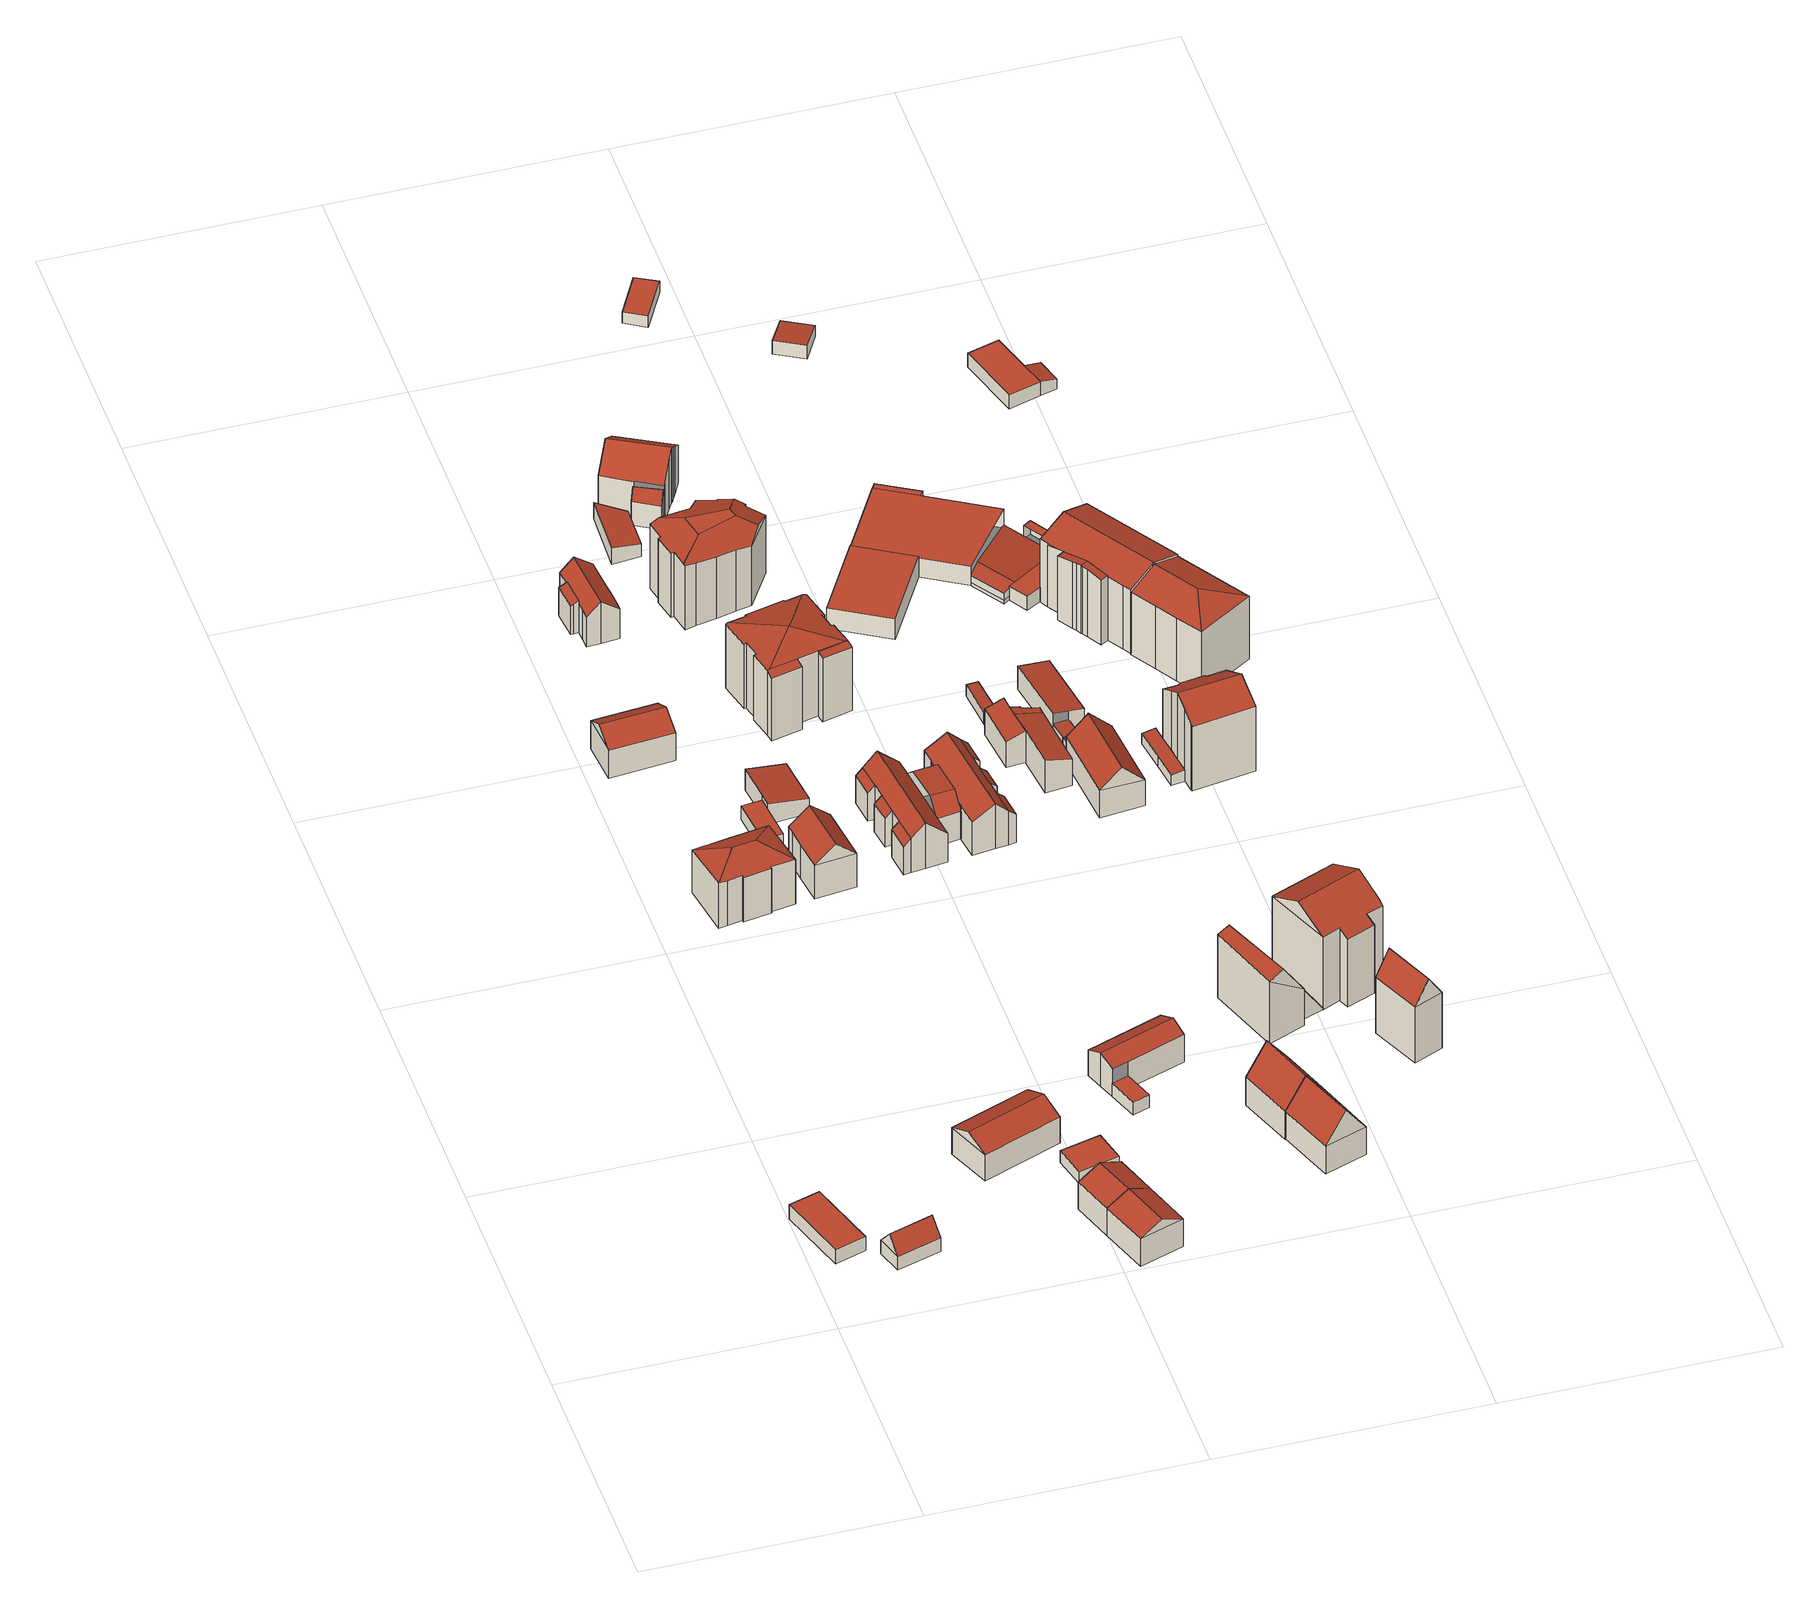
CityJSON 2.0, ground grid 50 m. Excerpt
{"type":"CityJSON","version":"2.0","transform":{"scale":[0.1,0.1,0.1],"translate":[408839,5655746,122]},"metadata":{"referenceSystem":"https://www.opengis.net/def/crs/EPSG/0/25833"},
"CityObjects":{
"building1":{"type":"Building","attributes":{"Dachtyp_tdc":"tdcPolyFlatRoof","Gemeindeschluessel":14612000,"Dachneigung":0,"QualitaetDacherkennung":83,"Geometrietyp2DReferenz":"3000","measuredHeight":3.01,"function":"31001_2000","roofType":"1000"},"geometry":[{"type":"Solid","lod":"2","boundaries":[[[[0,1,2,3]],[[1,4,5,2]],[[4,6,7,5]],[[6,0,3,7]],[[6,4,1,0]],[[3,2,5,7]]]],"semantics":{"surfaces":[{"type":"WallSurface"},{"type":"RoofSurface"},{"type":"GroundSurface"}],"values":[[0,0,0,0,1,2]]}}]},
"building2":{"type":"Building","attributes":{"Dachtyp_tdc":"tdcFreeFormRoof","Gemeindeschluessel":14612000,"Dachneigung":51.85,"QualitaetDacherkennung":26,"Geometrietyp2DReferenz":"3000","measuredHeight":6.26,"function":"31001_2000","roofType":"5000"},"geometry":[{"type":"Solid","lod":"2","boundaries":[[[[8,9,10,11]],[[9,12,13,10]],[[12,14,15,13]],[[14,8,11,15]],[[16,14,12]],[[17,16,12,9]],[[17,9,8]],[[16,17,8,14]],[[11,10,13,15]]]],"semantics":{"surfaces":[{"type":"WallSurface"},{"type":"RoofSurface"},{"type":"GroundSurface"}],"values":[[0,0,0,0,0,1,0,1,2]]}}]},
"building3":{"type":"Building","attributes":{"Dachtyp_tdc":"tdcHipRoof","Gemeindeschluessel":14612000,"Dachneigung":18.73,"QualitaetDacherkennung":40,"Geometrietyp2DReferenz":"3000","measuredHeight":11.82,"function":"31001_9998","roofType":"3200"},"geometry":[{"type":"Solid","lod":"2","boundaries":[[[[18,19,20,21]],[[19,22,23,20]],[[22,24,25,23]],[[24,26,27,25]],[[26,28,29,27]],[[28,30,31,29]],[[24,22,32]],[[33,34,35]],[[22,19,18,33,35,32]],[[34,36,37,30,28,26,24,32,35]],[[31,38,39,40,41,21,20,23,25,27,29]],[[30,37,38,31]],[[37,36,39,38]],[[36,34,40,39]],[[34,33,41,40]],[[33,18,21,41]]]],"semantics":{"surfaces":[{"type":"WallSurface"},{"type":"RoofSurface"},{"type":"GroundSurface"}],"values":[[0,0,0,0,0,0,1,1,1,1,2,0,0,0,0,0]]}}]},
"building4":{"type":"Building","attributes":{"Dachtyp_tdc":"tdcGableRoof","Gemeindeschluessel":14612000,"Dachneigung":24.75,"QualitaetDacherkennung":81,"Geometrietyp2DReferenz":"3000","measuredHeight":7.9,"function":"31001_9998","roofType":"3100"},"geometry":[{"type":"Solid","lod":"2","boundaries":[[[[42,43,44]],[[45,46,47]],[[43,45,47,44]],[[46,42,44,47]],[[48,49,50,51]],[[45,43,49,48]],[[43,42,50,49]],[[42,46,51,50]],[[46,45,48,51]]]],"semantics":{"surfaces":[{"type":"WallSurface"},{"type":"RoofSurface"},{"type":"GroundSurface"}],"values":[[0,0,1,1,2,0,0,0,0]]}}]},
"building5":{"type":"Building","attributes":{"Dachtyp_tdc":"tdcGableRoof","Gemeindeschluessel":14612000,"Dachneigung":30.05,"QualitaetDacherkennung":81,"Geometrietyp2DReferenz":"3000","measuredHeight":8.52,"function":"31001_9998","roofType":"3100"},"geometry":[{"type":"Solid","lod":"2","boundaries":[[[[52,53,54,55]],[[53,56,57,54]],[[56,58,59,57]],[[58,52,55,59]],[[56,53,60]],[[52,58,61]],[[53,52,61,60]],[[58,56,60,61]],[[55,54,57,59]]]],"semantics":{"surfaces":[{"type":"WallSurface"},{"type":"RoofSurface"},{"type":"GroundSurface"}],"values":[[0,0,0,0,0,0,1,1,2]]}}]},
"building6":{"type":"Building","attributes":{"Dachtyp_tdc":"tdcGableRoof","Gemeindeschluessel":14612000,"Dachneigung":25.01,"QualitaetDacherkennung":80,"Geometrietyp2DReferenz":"3000","measuredHeight":8.09,"function":"31001_9998","roofType":"3100"},"geometry":[{"type":"Solid","lod":"2","boundaries":[[[[62,63,64,65]],[[66,67,68,69]],[[70,71,67,66]],[[71,63,68,67]],[[63,62,69,68]],[[62,70,66,69]],[[63,71,64]],[[70,62,65]],[[71,70,65,64]]]],"semantics":{"surfaces":[{"type":"RoofSurface"},{"type":"GroundSurface"},{"type":"WallSurface"}],"values":[[0,1,2,2,2,2,2,2,0]]}}]},
"building7":{"type":"Building","attributes":{"Dachtyp_tdc":"tdcGableRoof","Gemeindeschluessel":14612000,"Dachneigung":24.93,"QualitaetDacherkennung":85,"Geometrietyp2DReferenz":"3000","measuredHeight":8.09,"function":"31001_9998","roofType":"3100"},"geometry":[{"type":"Solid","lod":"2","boundaries":[[[[72,70,66,73]],[[70,62,69,66]],[[62,74,75,69]],[[74,72,73,75]],[[62,70,65]],[[72,74,76]],[[70,72,76,65]],[[74,62,65,76]],[[73,66,69,75]]]],"semantics":{"surfaces":[{"type":"WallSurface"},{"type":"RoofSurface"},{"type":"GroundSurface"}],"values":[[0,0,0,0,0,0,1,1,2]]}}]},
"building8":{"type":"Building","attributes":{"Dachtyp_tdc":"tdcPolyFlatRoof","Gemeindeschluessel":14612000,"Dachneigung":0,"QualitaetDacherkennung":0,"Geometrietyp2DReferenz":"3000","BezugspunktDach":"2000","measuredHeight":3,"function":"31001_9998"},"geometry":[{"type":"MultiSurface","lod":"2","boundaries":[[[77,78,79,80,81]],[[81,80,82,83]],[[80,79,84,82]],[[79,78,85,84]],[[78,77,86,85]],[[77,81,83,86]],[[83,82,84,85,86]]],"semantics":{"surfaces":[{"type":"RoofSurface"},{"type":"WallSurface"},{"type":"GroundSurface"}],"values":[0,1,1,1,1,1,2]}}]},
"building9":{"type":"Building","attributes":{"Dachtyp_tdc":"tdcPolyFlatRoof","Gemeindeschluessel":14612000,"Dachneigung":0,"QualitaetDacherkennung":83,"Geometrietyp2DReferenz":"3000","measuredHeight":2.63,"function":"31001_9998","roofType":"1000"},"geometry":[{"type":"Solid","lod":"2","boundaries":[[[[87,88,89,90]],[[88,91,92,89]],[[91,93,94,92]],[[93,87,90,94]],[[93,91,88,87]],[[90,89,92,94]]]],"semantics":{"surfaces":[{"type":"WallSurface"},{"type":"RoofSurface"},{"type":"GroundSurface"}],"values":[[0,0,0,0,1,2]]}}]},
"building10":{"type":"Building","attributes":{"Dachtyp_tdc":"tdcFreeFormRoof","Gemeindeschluessel":14612000,"Dachneigung":41.05,"QualitaetDacherkennung":75,"Geometrietyp2DReferenz":"3000","measuredHeight":10.71,"function":"31001_9998","roofType":"5000"},"geometry":[{"type":"Solid","lod":"2","boundaries":[[[[95,96,97,98]],[[96,99,100,97]],[[99,101,102,100]],[[101,103,104,102]],[[103,105,106,104]],[[105,95,98,106]],[[107,99,96,108]],[[101,107,108,95,105,103]],[[96,95,108]],[[101,99,107]],[[98,97,100,102,104,106]]]],"semantics":{"surfaces":[{"type":"WallSurface"},{"type":"RoofSurface"},{"type":"GroundSurface"}],"values":[[0,0,0,0,0,0,1,1,0,0,2]]}}]},
"building11":{"type":"Building","attributes":{"Gemeindeschluessel":14612000,"Geometrietyp2DReferenz":"3000","function":"31001_9998","roofType":"9999"},"children":["building11-1","building11-2"]},
"building11-1":{"type":"BuildingPart","attributes":{"Dachtyp_tdc":"tdcPolyFlatRoof","Dachneigung":27.32,"QualitaetDacherkennung":77,"Geometrietyp2DReferenz":"3000","measuredHeight":6.99,"roofType":"2100"},"parents":["building11"],"geometry":[{"type":"MultiSurface","lod":"2","boundaries":[[[109,110,111,112,113]],[[114,115,116,117,118]],[[115,119,120,116]],[[119,121,122,120]],[[121,109,113,122]],[[121,119,115,114,110,109]],[[113,112,117,116,120,122]]],"semantics":{"surfaces":[{"type":"WallSurface"},{"type":"RoofSurface"},{"type":"GroundSurface"}],"values":[0,0,0,0,0,1,2]}}]},
"building11-2":{"type":"BuildingPart","attributes":{"Dachtyp_tdc":"tdcGableRoof","Dachneigung":36.86,"QualitaetDacherkennung":74,"Geometrietyp2DReferenz":"3000","measuredHeight":9.09,"roofType":"3100"},"parents":["building11"],"geometry":[{"type":"MultiSurface","lod":"2","boundaries":[[[111,123,113,112]],[[123,124,125,113]],[[124,126,127,125]],[[126,128,129,127]],[[128,130,131,129]],[[130,132,133,131]],[[132,134,135,133]],[[134,136,137,135]],[[136,138,139,137]],[[138,140,141,139]],[[140,142,143,141]],[[142,118,117,143]],[[138,136,134,132,130,128,126]],[[126,124,123,111,118,142,140,138]],[[117,112,113,125,127,129,131,133,135,137,139,141,143]]],"semantics":{"surfaces":[{"type":"WallSurface"},{"type":"RoofSurface"},{"type":"GroundSurface"}],"values":[0,0,0,0,0,0,0,0,0,0,0,0,1,1,2]}}]},
"building12":{"type":"Building","attributes":{"Dachtyp_tdc":"tdcPolyFlatRoof","Gemeindeschluessel":14612000,"Dachneigung":10.33,"QualitaetDacherkennung":72,"Geometrietyp2DReferenz":"3000","measuredHeight":4.62,"function":"31001_9998","roofType":"2100"},"geometry":[{"type":"Solid","lod":"2","boundaries":[[[[144,145,146,147]],[[145,148,149,146]],[[148,150,151,149]],[[150,152,153,151]],[[152,144,147,153]],[[152,150,148,145,144]],[[147,146,149,151,153]]]],"semantics":{"surfaces":[{"type":"WallSurface"},{"type":"RoofSurface"},{"type":"GroundSurface"}],"values":[[0,0,0,0,0,1,2]]}}]},
"building13":{"type":"Building","attributes":{"Gemeindeschluessel":14612000,"Geometrietyp2DReferenz":"3000","function":"31001_9998","roofType":"9999"},"children":["building13-1","building13-2"]},
"building13-1":{"type":"BuildingPart","attributes":{"Dachtyp_tdc":"tdcPolyFlatRoof","Dachneigung":0,"QualitaetDacherkennung":79,"Geometrietyp2DReferenz":"3000","measuredHeight":2.78,"roofType":"1000"},"parents":["building13"],"geometry":[{"type":"MultiSurface","lod":"2","boundaries":[[[154,155,156,157]],[[158,159,160,161]],[[157,156,159,158]],[[156,155,160,159]],[[154,157,158,161]]],"semantics":{"surfaces":[{"type":"RoofSurface"},{"type":"GroundSurface"},{"type":"WallSurface"}],"values":[0,1,2,2,2]}}]},
"building13-2":{"type":"BuildingPart","attributes":{"Dachtyp_tdc":"tdcGableRoof","Dachneigung":27.13,"QualitaetDacherkennung":78,"Geometrietyp2DReferenz":"3000","measuredHeight":7.48,"roofType":"3100"},"parents":["building13"],"geometry":[{"type":"MultiSurface","lod":"2","boundaries":[[[162,163,164,165]],[[163,166,161,164]],[[166,167,154,161]],[[168,169,170,160,155]],[[169,171,172,170]],[[171,173,174,172]],[[173,162,165,174]],[[169,168,167,166,163,162]],[[162,173,171,169]],[[165,164,161,160,170,172,174]]],"semantics":{"surfaces":[{"type":"WallSurface"},{"type":"RoofSurface"},{"type":"GroundSurface"}],"values":[0,0,0,0,0,0,0,1,1,2]}}]},
"building14":{"type":"Building","attributes":{"Dachtyp_tdc":"tdcPolyFlatRoof","Gemeindeschluessel":14612000,"Dachneigung":7.97,"QualitaetDacherkennung":74,"Geometrietyp2DReferenz":"3000","measuredHeight":3.51,"function":"31001_9998","roofType":"2100"},"geometry":[{"type":"Solid","lod":"2","boundaries":[[[[175,176,177,178]],[[176,179,180,177]],[[179,181,182,180]],[[181,175,178,182]],[[181,179,176,175]],[[178,177,180,182]]]],"semantics":{"surfaces":[{"type":"WallSurface"},{"type":"RoofSurface"},{"type":"GroundSurface"}],"values":[[0,0,0,0,1,2]]}}]},
"building15":{"type":"Building","attributes":{"Gemeindeschluessel":14612000,"Geometrietyp2DReferenz":"3000","function":"31001_9998","roofType":"9999"},"children":["building15-1","building15-2","building15-3"]},
"building15-1":{"type":"BuildingPart","attributes":{"Dachtyp_tdc":"tdcTentRoof","Dachneigung":15.03,"QualitaetDacherkennung":65,"Geometrietyp2DReferenz":"3000","measuredHeight":16.25,"roofType":"3500"},"parents":["building15"],"geometry":[{"type":"MultiSurface","lod":"2","boundaries":[[[183,184,185,186]],[[184,187,188,185]],[[187,189,190,188]],[[189,191,192,190]],[[191,193,194,192]],[[193,195,196,194]],[[195,197,198,196]],[[197,199,200,198]],[[199,201,202,200]],[[201,203,204,202]],[[203,205,206,204]],[[205,207,208,206]],[[207,209,210,208]],[[209,211,212,210]],[[211,213,214,215,212]],[[216,217,218,219,220]],[[221,222,223,224]],[[222,183,186,223]],[[201,199,197,195,193,191,225]],[[226,213,211,209,207,205,203,201,225]],[[227,217,216,226,225]],[[191,189,187,184,183,222,221,227,225]],[[186,185,188,190,192,194,196,198,200,202,204,206,208,210,212,215,228,219,218,229,224,223]]],"semantics":{"surfaces":[{"type":"WallSurface"},{"type":"RoofSurface"},{"type":"GroundSurface"}],"values":[0,0,0,0,0,0,0,0,0,0,0,0,0,0,0,0,0,0,1,1,1,1,2]}}]},
"building15-2":{"type":"BuildingPart","attributes":{"Dachtyp_tdc":"tdcPolyFlatRoof","Dachneigung":9.55,"QualitaetDacherkennung":22,"Geometrietyp2DReferenz":"3000","measuredHeight":14.2,"roofType":"2100"},"parents":["building15"],"geometry":[{"type":"MultiSurface","lod":"2","boundaries":[[[230,220,219,231]],[[214,232,233,215]],[[232,234,235,233]],[[234,230,231,235]],[[234,232,214,236,220,230]],[[231,219,228,215,233,235]]],"semantics":{"surfaces":[{"type":"WallSurface"},{"type":"RoofSurface"},{"type":"GroundSurface"}],"values":[0,0,0,0,1,2]}}]},
"building15-3":{"type":"BuildingPart","attributes":{"Dachtyp_tdc":"tdcPolyFlatRoof","Dachneigung":18.87,"QualitaetDacherkennung":25,"Geometrietyp2DReferenz":"3000","measuredHeight":14.37,"roofType":"2100"},"parents":["building15"],"geometry":[{"type":"MultiSurface","lod":"2","boundaries":[[[237,238,221,224,239]],[[217,240,241,218]],[[240,237,239,241]],[[240,217,227,238,237]],[[239,224,229,218,241]]],"semantics":{"surfaces":[{"type":"WallSurface"},{"type":"RoofSurface"},{"type":"GroundSurface"}],"values":[0,0,0,1,2]}}]},
"building16":{"type":"Building","attributes":{"Gemeindeschluessel":14612000,"Geometrietyp2DReferenz":"3000","function":"31001_9998","roofType":"9999"},"children":["building16-1","building16-2","building16-3","building16-4","building16-5","building16-6","building16-7","building16-8","building16-9"]},
"building16-1":{"type":"BuildingPart","attributes":{"Dachtyp_tdc":"tdcGableRoof","Dachneigung":42.06,"QualitaetDacherkennung":66,"Geometrietyp2DReferenz":"3000","measuredHeight":10.09,"roofType":"3100"},"parents":["building16"],"geometry":[{"type":"MultiSurface","lod":"2","boundaries":[[[242,243,244]],[[242,245,246,243]],[[245,247,248,246]],[[247,249,250,248]],[[251,252,253,254]],[[251,255,256,252]],[[257,258,259,260]],[[257,261,262,258]],[[263,264,265,266]],[[264,267,268,265]],[[267,269,268]],[[263,270,261,257,260,255,251,254,249,247]],[[247,245,242,271,272,267,264,263]],[[243,246,248,250,253,252,256,259,258,262,273,266,265,268]],[[263,266,273,270]]],"semantics":{"surfaces":[{"type":"WallSurface"},{"type":"RoofSurface"},{"type":"GroundSurface"}],"values":[0,0,0,0,0,0,0,0,0,0,0,1,1,2,0]}}]},
"building16-2":{"type":"BuildingPart","attributes":{"Dachtyp_tdc":"tdcPolyFlatRoof","Dachneigung":44.63,"QualitaetDacherkennung":81,"Geometrietyp2DReferenz":"3000","measuredHeight":7.48,"roofType":"2100"},"parents":["building16"],"geometry":[{"type":"MultiSurface","lod":"2","boundaries":[[[274,270,273,275]],[[261,276,277,262]],[[276,274,275,277]],[[276,261,270,274]],[[275,273,262,277]]],"semantics":{"surfaces":[{"type":"WallSurface"},{"type":"RoofSurface"},{"type":"GroundSurface"}],"values":[0,0,0,1,2]}}]},
"building16-3":{"type":"BuildingPart","attributes":{"Dachtyp_tdc":"tdcPolyFlatRoof","Dachneigung":44.55,"QualitaetDacherkennung":83,"Geometrietyp2DReferenz":"3000","measuredHeight":7.49,"roofType":"2100"},"parents":["building16"],"geometry":[{"type":"MultiSurface","lod":"2","boundaries":[[[249,278,279,250]],[[278,280,281,279]],[[280,254,253,281]],[[254,280,278,249]],[[250,279,281,253]]],"semantics":{"surfaces":[{"type":"WallSurface"},{"type":"RoofSurface"},{"type":"GroundSurface"}],"values":[0,0,0,1,2]}}]},
"building16-4":{"type":"BuildingPart","attributes":{"Dachtyp_tdc":"tdcPolyFlatRoof","Dachneigung":45,"QualitaetDacherkennung":89,"Geometrietyp2DReferenz":"3000","measuredHeight":7.49,"roofType":"2100"},"parents":["building16"],"geometry":[{"type":"MultiSurface","lod":"2","boundaries":[[[282,257,258,283]],[[257,260,259,258]],[[255,251,252,256]],[[251,284,285,252]],[[284,282,283,285]],[[284,251,255,260,257,282]],[[283,258,259,256,252,285]]],"semantics":{"surfaces":[{"type":"WallSurface"},{"type":"RoofSurface"},{"type":"GroundSurface"}],"values":[0,0,0,0,0,1,2]}}]},
"building16-5":{"type":"BuildingPart","attributes":{"Dachtyp_tdc":"tdcPolyFlatRoof","Dachneigung":43.87,"QualitaetDacherkennung":89,"Geometrietyp2DReferenz":"3000","measuredHeight":7.5,"roofType":"2100"},"parents":["building16"],"geometry":[{"type":"MultiSurface","lod":"2","boundaries":[[[286,287,288,289]],[[290,291,292,293]],[[291,286,289,292]],[[291,290,287,286]],[[289,288,293,292]]],"semantics":{"surfaces":[{"type":"WallSurface"},{"type":"RoofSurface"},{"type":"GroundSurface"}],"values":[0,0,0,1,2]}}]},
"building16-6":{"type":"BuildingPart","attributes":{"Dachtyp_tdc":"tdcPolyFlatRoof","Dachneigung":45.02,"QualitaetDacherkennung":81,"Geometrietyp2DReferenz":"3000","measuredHeight":7.53,"roofType":"2100"},"parents":["building16"],"geometry":[{"type":"MultiSurface","lod":"2","boundaries":[[[294,295,296,297]],[[295,298,299,296]],[[300,294,297,301]],[[300,298,295,294]],[[297,296,299,301]]],"semantics":{"surfaces":[{"type":"WallSurface"},{"type":"RoofSurface"},{"type":"GroundSurface"}],"values":[0,0,0,1,2]}}]},
"building16-7":{"type":"BuildingPart","attributes":{"Dachtyp_tdc":"tdcPolyFlatRoof","Dachneigung":44.72,"QualitaetDacherkennung":73,"Geometrietyp2DReferenz":"3000","measuredHeight":7.54,"roofType":"2100"},"parents":["building16"],"geometry":[{"type":"MultiSurface","lod":"2","boundaries":[[[302,303,304,305]],[[303,306,307,304]],[[306,308,309,307]],[[308,306,303,302]],[[305,304,307,309]]],"semantics":{"surfaces":[{"type":"WallSurface"},{"type":"RoofSurface"},{"type":"GroundSurface"}],"values":[0,0,0,1,2]}}]},
"building16-8":{"type":"BuildingPart","attributes":{"Dachtyp_tdc":"tdcCutGableRoof","Dachneigung":3,"QualitaetDacherkennung":62,"Geometrietyp2DReferenz":"3000","measuredHeight":8.99,"roofType":"9999"},"parents":["building16"],"geometry":[{"type":"MultiSurface","lod":"2","boundaries":[[[269,310,311,268]],[[312,313,314,315]],[[313,244,243,314]],[[310,269,272,316,317,318]],[[313,312,319,320,321,271,244]],[[322,317,316,323,321,320]],[[311,315,314,243,268]]],"semantics":{"surfaces":[{"type":"WallSurface"},{"type":"RoofSurface"},{"type":"GroundSurface"}],"values":[0,0,0,1,1,1,2]}}]},
"building16-9":{"type":"BuildingPart","attributes":{"Dachtyp_tdc":"tdcGableRoof","Dachneigung":30.88,"QualitaetDacherkennung":44,"Geometrietyp2DReferenz":"3000","measuredHeight":9.87,"roofType":"3100"},"parents":["building16"],"geometry":[{"type":"MultiSurface","lod":"2","boundaries":[[[324,325,326,311,310]],[[325,327,328,326]],[[327,329,330,328]],[[329,302,305,330]],[[300,301,309,308]],[[298,290,293,299]],[[331,332,288,287]],[[331,333,334,332]],[[333,335,314,334]],[[335,336,312,315,314]],[[331,287,290,298,300,308,302,329]],[[329,327,325,324,318,319,336,335,333,331]],[[315,311,326,328,330,305,309,301,299,293,288,332,334,314]]],"semantics":{"surfaces":[{"type":"WallSurface"},{"type":"RoofSurface"},{"type":"GroundSurface"}],"values":[0,0,0,0,0,0,0,0,0,0,1,1,2]}}]},
"building17":{"type":"Building","attributes":{"Dachtyp_tdc":"tdcFreeFormRoof","Gemeindeschluessel":14612000,"Dachneigung":26.3,"QualitaetDacherkennung":32,"Geometrietyp2DReferenz":"3000","measuredHeight":15.87,"function":"31001_9998","roofType":"5000"},"geometry":[{"type":"Solid","lod":"2","boundaries":[[[[337,338,339,340]],[[341,342,343,344,345,346,347,348,349]],[[350,351,352,353,338,337,346,345]],[[354,355,356,357,351,350,358]],[[359,354,358,344,343,360,361,362,363]],[[344,358,350,345]],[[342,360,343]],[[337,347,346]],[[357,352,351]],[[359,355,354]],[[339,364,365,366,367,368,369,370,371,372,373,374,375,376,377,378,340]],[[338,353,364,339]],[[353,352,365,364]],[[352,357,366,365]],[[357,356,367,366]],[[356,355,368,367]],[[355,359,369,368]],[[359,363,370,369]],[[363,362,371,370]],[[362,361,372,371]],[[361,360,373,372]],[[360,342,374,373]],[[342,341,375,374]],[[341,349,376,375]],[[349,348,377,376]],[[348,347,378,377]],[[347,337,340,378]]]],"semantics":{"surfaces":[{"type":"WallSurface"},{"type":"RoofSurface"},{"type":"GroundSurface"}],"values":[[0,1,1,1,1,1,0,0,0,0,2,0,0,0,0,0,0,0,0,0,0,0,0,0,0,0,0]]}}]},
"building18":{"type":"Building","attributes":{"Gemeindeschluessel":14612000,"Geometrietyp2DReferenz":"3000","function":"31001_9998","roofType":"9999"},"children":["building18-1","building18-2"]},
"building18-1":{"type":"BuildingPart","attributes":{"Dachtyp_tdc":"tdcGableRoof","Dachneigung":36.88,"QualitaetDacherkennung":74,"Geometrietyp2DReferenz":"3000","measuredHeight":12.09,"roofType":"3100"},"parents":["building18"],"geometry":[{"type":"MultiSurface","lod":"2","boundaries":[[[379,380,381,382,383]],[[384,385,386,387,388]],[[385,389,390,386]],[[389,391,392,390]],[[391,393,394,392]],[[393,395,396,394]],[[395,397,398,396]],[[397,399,400,398]],[[399,401,402,400]],[[401,403,404,402]],[[383,382,405,387,386,390,392,394,396,398,400,402,404]],[[403,379,383,404]],[[399,397,395,393,391,389]],[[389,385,384,406,380,379,403,401,399]]],"semantics":{"surfaces":[{"type":"WallSurface"},{"type":"GroundSurface"},{"type":"RoofSurface"}],"values":[0,0,0,0,0,0,0,0,0,0,1,0,2,2]}}]},
"building18-2":{"type":"BuildingPart","attributes":{"Dachtyp_tdc":"tdcFreeFormRoof","Dachneigung":71.37,"QualitaetDacherkennung":15,"Geometrietyp2DReferenz":"3000","measuredHeight":8.07,"roofType":"5000"},"parents":["building18"],"geometry":[{"type":"MultiSurface","lod":"2","boundaries":[[[407,388,387,408]],[[381,409,410,382]],[[409,411,412,410]],[[411,413,414,412]],[[413,415,416,414]],[[415,407,408,416]],[[411,409,381,417,388,407]],[[407,415,413,411]],[[408,387,405,382,410,412,414,416]]],"semantics":{"surfaces":[{"type":"WallSurface"},{"type":"RoofSurface"},{"type":"GroundSurface"}],"values":[0,0,0,0,0,0,1,1,2]}}]},
"building19":{"type":"Building","attributes":{"Dachtyp_tdc":"tdcGableRoof","Gemeindeschluessel":14612000,"Dachneigung":53.4,"QualitaetDacherkennung":79,"Geometrietyp2DReferenz":"3000","measuredHeight":12.03,"function":"31001_9998","roofType":"3100"},"geometry":[{"type":"Solid","lod":"2","boundaries":[[[[418,419,420,421]],[[419,422,423,420]],[[422,424,425,423]],[[424,418,421,425]],[[422,419,426]],[[418,424,427]],[[419,418,427,426]],[[424,422,426,427]],[[421,420,423,425]]]],"semantics":{"surfaces":[{"type":"WallSurface"},{"type":"RoofSurface"},{"type":"GroundSurface"}],"values":[[0,0,0,0,0,0,1,1,2]]}}]},
"building20":{"type":"Building","attributes":{"Dachtyp_tdc":"tdcGableRoof","Gemeindeschluessel":14612000,"Dachneigung":53.46,"QualitaetDacherkennung":85,"Geometrietyp2DReferenz":"3000","measuredHeight":11.81,"function":"31001_9998","roofType":"3100"},"geometry":[{"type":"Solid","lod":"2","boundaries":[[[[428,418,429,430]],[[418,424,431,429]],[[424,432,433,431]],[[432,428,430,433]],[[424,418,427]],[[428,432,434]],[[418,428,434,427]],[[432,424,427,434]],[[430,429,431,433]]]],"semantics":{"surfaces":[{"type":"WallSurface"},{"type":"RoofSurface"},{"type":"GroundSurface"}],"values":[[0,0,0,0,0,0,1,1,2]]}}]},
"building21":{"type":"Building","attributes":{"Dachtyp_tdc":"tdcPolyFlatRoof","Gemeindeschluessel":14612000,"Dachneigung":19.16,"QualitaetDacherkennung":84,"Geometrietyp2DReferenz":"3000","measuredHeight":6.91,"function":"31001_9998","roofType":"2100"},"geometry":[{"type":"Solid","lod":"2","boundaries":[[[[435,436,437,438,439,440,441,442]],[[443,444,436,435]],[[444,445,437,436]],[[445,446,438,437]],[[446,447,439,438]],[[447,448,440,439]],[[448,449,441,440]],[[449,450,442,441]],[[450,443,435,442]],[[450,449,448,447,446,445,444,443]]]],"semantics":{"surfaces":[{"type":"GroundSurface"},{"type":"WallSurface"},{"type":"RoofSurface"}],"values":[[0,1,1,1,1,1,1,1,1,2]]}}]},
"building22":{"type":"Building","attributes":{"Dachtyp_tdc":"tdcFreeFormRoof","Gemeindeschluessel":14612000,"Dachneigung":57.32,"QualitaetDacherkennung":6,"Geometrietyp2DReferenz":"3000","measuredHeight":14.77,"function":"31001_9998","roofType":"5000"},"geometry":[{"type":"Solid","lod":"2","boundaries":[[[[451,452,453,454]],[[452,455,456,453]],[[455,457,458,456]],[[457,459,460,458]],[[459,461,462,460]],[[461,463,464,462]],[[463,451,454,464]],[[452,451,463,461,465,466,455]],[[457,466,465,459]],[[461,459,465]],[[457,455,466]],[[454,453,456,458,460,462,464]]]],"semantics":{"surfaces":[{"type":"WallSurface"},{"type":"RoofSurface"},{"type":"GroundSurface"}],"values":[[0,0,0,0,0,0,0,1,1,0,0,2]]}}]},
"building23":{"type":"Building","attributes":{"Dachtyp_tdc":"tdcPolyFlatRoof","Gemeindeschluessel":14612000,"Dachneigung":4.75,"QualitaetDacherkennung":51,"Geometrietyp2DReferenz":"3000","measuredHeight":2.51,"function":"31001_9998","roofType":"2100"},"geometry":[{"type":"Solid","lod":"2","boundaries":[[[[467,468,469,470]],[[468,471,472,469]],[[471,473,474,472]],[[473,475,476,474]],[[475,467,470,476]],[[475,473,471,468,467]],[[470,469,472,474,476]]]],"semantics":{"surfaces":[{"type":"WallSurface"},{"type":"RoofSurface"},{"type":"GroundSurface"}],"values":[[0,0,0,0,0,1,2]]}}]},
"building24":{"type":"Building","attributes":{"Dachtyp_tdc":"tdcPolyFlatRoof","Gemeindeschluessel":14612000,"Dachneigung":14.53,"QualitaetDacherkennung":90,"Geometrietyp2DReferenz":"3000","measuredHeight":7.2,"function":"31001_9998","roofType":"2100"},"geometry":[{"type":"Solid","lod":"2","boundaries":[[[[477,478,479,480]],[[478,481,482,479]],[[478,477,483,484,481]],[[482,485,486,480,479]],[[481,484,485,482]],[[484,483,486,485]],[[483,477,480,486]]]],"semantics":{"surfaces":[{"type":"WallSurface"},{"type":"RoofSurface"},{"type":"GroundSurface"}],"values":[[0,0,1,2,0,0,0]]}}]},
"building25":{"type":"Building","attributes":{"Dachtyp_tdc":"tdcPolyFlatRoof","Gemeindeschluessel":14612000,"Dachneigung":14.99,"QualitaetDacherkennung":66,"Geometrietyp2DReferenz":"3000","measuredHeight":6.44,"function":"31001_9998","roofType":"2100"},"geometry":[{"type":"Solid","lod":"2","boundaries":[[[[481,487,488,489]],[[487,490,491,488]],[[490,492,493,491]],[[492,494,495,493]],[[494,484,496,495]],[[484,481,489,496]],[[484,494,492,490,487,481]],[[489,488,491,493,495,496]]]],"semantics":{"surfaces":[{"type":"WallSurface"},{"type":"RoofSurface"},{"type":"GroundSurface"}],"values":[[0,0,0,0,0,0,1,2]]}}]},
"building26":{"type":"Building","attributes":{"Dachtyp_tdc":"tdcPolyFlatRoof","Gemeindeschluessel":14612000,"Dachneigung":5.47,"QualitaetDacherkennung":60,"Geometrietyp2DReferenz":"3000","measuredHeight":2.77,"function":"31001_9998","roofType":"2100"},"geometry":[{"type":"Solid","lod":"2","boundaries":[[[[497,498,499,500]],[[498,501,502,499]],[[501,503,504,502]],[[503,497,500,504]],[[503,501,498,497]],[[500,499,502,504]]]],"semantics":{"surfaces":[{"type":"WallSurface"},{"type":"RoofSurface"},{"type":"GroundSurface"}],"values":[[0,0,0,0,1,2]]}}]},
"building27":{"type":"Building","attributes":{"Dachtyp_tdc":"tdcFreeFormRoof","Gemeindeschluessel":14612000,"Dachneigung":44.44,"QualitaetDacherkennung":87,"Geometrietyp2DReferenz":"3000","measuredHeight":9.81,"function":"31001_9998","roofType":"5000"},"geometry":[{"type":"Solid","lod":"2","boundaries":[[[[505,506,507,508]],[[506,509,510,507]],[[509,511,512,510]],[[511,513,514,512]],[[513,515,516,514]],[[515,505,508,516]],[[517,515,513,518]],[[517,518,511,509,506,505]],[[513,511,518]],[[505,515,517]],[[508,507,510,512,514,516]]]],"semantics":{"surfaces":[{"type":"WallSurface"},{"type":"RoofSurface"},{"type":"GroundSurface"}],"values":[[0,0,0,0,0,0,1,1,0,0,2]]}}]},
"building28":{"type":"Building","attributes":{"Dachtyp_tdc":"tdcPolyFlatRoof","Gemeindeschluessel":14612000,"Dachneigung":0,"QualitaetDacherkennung":48,"Geometrietyp2DReferenz":"3000","measuredHeight":2.52,"function":"31001_9998","roofType":"1000"},"geometry":[{"type":"Solid","lod":"2","boundaries":[[[[519,520,521,522]],[[520,523,524,521]],[[523,525,526,524]],[[525,519,522,526]],[[525,523,520,519]],[[522,521,524,526]]]],"semantics":{"surfaces":[{"type":"WallSurface"},{"type":"RoofSurface"},{"type":"GroundSurface"}],"values":[[0,0,0,0,1,2]]}}]},
"building29":{"type":"Building","attributes":{"Gemeindeschluessel":14612000,"Geometrietyp2DReferenz":"3000","function":"31001_9998","roofType":"9999"},"children":["building29-1","building29-2"]},
"building29-1":{"type":"BuildingPart","attributes":{"Dachtyp_tdc":"tdcPolyFlatRoof","Dachneigung":10.47,"QualitaetDacherkennung":88,"Geometrietyp2DReferenz":"3000","measuredHeight":4.93,"roofType":"2100"},"parents":["building29"],"geometry":[{"type":"MultiSurface","lod":"2","boundaries":[[[527,528,529,530,531]],[[528,532,533,529]],[[532,534,535,533]],[[534,536,537,535]],[[536,538,537]],[[536,534,532,528,527]],[[530,529,533,535,537]]],"semantics":{"surfaces":[{"type":"WallSurface"},{"type":"RoofSurface"},{"type":"GroundSurface"}],"values":[0,0,0,0,0,1,2]}}]},
"building29-2":{"type":"BuildingPart","attributes":{"Dachtyp_tdc":"tdcPolyFlatRoof","Dachneigung":4.73,"QualitaetDacherkennung":84,"Geometrietyp2DReferenz":"3000","measuredHeight":2.69,"roofType":"2100"},"parents":["building29"],"geometry":[{"type":"MultiSurface","lod":"2","boundaries":[[[538,539,504,537]],[[539,501,502,504]],[[501,531,530,502]],[[501,539,538,531]],[[530,537,504,502]]],"semantics":{"surfaces":[{"type":"WallSurface"},{"type":"RoofSurface"},{"type":"GroundSurface"}],"values":[0,0,0,1,2]}}]},
"building30":{"type":"Building","attributes":{"Dachtyp_tdc":"tdcFreeFormRoof","Gemeindeschluessel":14612000,"Dachneigung":27.68,"QualitaetDacherkennung":62,"Geometrietyp2DReferenz":"3000","measuredHeight":19.52,"function":"31001_9998","roofType":"5000"},"geometry":[{"type":"Solid","lod":"2","boundaries":[[[[540,541,542,543]],[[541,544,545,542]],[[544,546,547,545]],[[546,548,549,547]],[[548,550,551,549]],[[550,552,553,551]],[[552,554,555,553]],[[554,556,557,555]],[[556,558,559,557]],[[558,560,561,559]],[[560,540,543,561]],[[562,563,560,558,556,554]],[[544,541,540,563,562,552,550,548,546]],[[540,560,563]],[[554,552,562]],[[543,542,545,547,549,551,553,555,557,559,561]]]],"semantics":{"surfaces":[{"type":"WallSurface"},{"type":"RoofSurface"},{"type":"GroundSurface"}],"values":[[0,0,0,0,0,0,0,0,0,0,0,1,1,0,0,2]]}}]},
"building31":{"type":"Building","attributes":{"Dachtyp_tdc":"tdcFreeFormRoof","Gemeindeschluessel":14612000,"Dachneigung":57.53,"QualitaetDacherkennung":5,"Geometrietyp2DReferenz":"3000","measuredHeight":17.08,"function":"31001_9998","roofType":"5000"},"geometry":[{"type":"Solid","lod":"2","boundaries":[[[[564,565,566,567]],[[565,568,569,566]],[[568,570,571,569]],[[570,572,573,571]],[[572,564,567,573]],[[570,568,574]],[[572,570,574]],[[574,575,572]],[[574,565,564,575]],[[565,574,568]],[[564,572,575]],[[567,566,569,571,573]]]],"semantics":{"surfaces":[{"type":"WallSurface"},{"type":"RoofSurface"},{"type":"GroundSurface"}],"values":[[0,0,0,0,0,1,1,1,1,0,0,2]]}}]},
"building32":{"type":"Building","attributes":{"Gemeindeschluessel":14612000,"Geometrietyp2DReferenz":"3000","function":"31001_9998","roofType":"9999"},"children":["building32-1","building32-2","building32-3","building32-4","building32-5","building32-6"]},
"building32-1":{"type":"BuildingPart","attributes":{"Dachtyp_tdc":"tdcPolyFlatRoof","Dachneigung":0,"QualitaetDacherkennung":10,"Geometrietyp2DReferenz":"3000","measuredHeight":3,"roofType":"1000"},"parents":["building32"],"geometry":[{"type":"MultiSurface","lod":"2","boundaries":[[[576,577,578,579]],[[577,580,581,578]],[[580,582,583,584,585,581]],[[586,582,580,577,576]],[[579,578,581,585,587]]],"semantics":{"surfaces":[{"type":"WallSurface"},{"type":"RoofSurface"},{"type":"GroundSurface"}],"values":[0,0,0,1,2]}}]},
"building32-2":{"type":"BuildingPart","attributes":{"Dachtyp_tdc":"tdcPolyFlatRoof","Dachneigung":0,"QualitaetDacherkennung":11,"Geometrietyp2DReferenz":"3000","measuredHeight":3,"roofType":"1000"},"parents":["building32"],"geometry":[{"type":"MultiSurface","lod":"2","boundaries":[[[588,589,590,591]],[[589,576,579,590]],[[592,588,591,593,594]],[[592,586,576,589,588]],[[591,590,579,587,593]]],"semantics":{"surfaces":[{"type":"WallSurface"},{"type":"RoofSurface"},{"type":"GroundSurface"}],"values":[0,0,0,1,2]}}]},
"building32-3":{"type":"BuildingPart","attributes":{"Dachtyp_tdc":"tdcPolyFlatRoof","Dachneigung":0,"QualitaetDacherkennung":60,"Geometrietyp2DReferenz":"3000","measuredHeight":4.2,"roofType":"1000"},"parents":["building32"],"geometry":[{"type":"MultiSurface","lod":"2","boundaries":[[[595,596,597,598,599,600]],[[601,602,603,604,605]],[[606,607,608,609,610,611]],[[606,602,601,596,595,607]],[[609,598,597,605,604,610]]],"semantics":{"surfaces":[{"type":"WallSurface"},{"type":"RoofSurface"},{"type":"GroundSurface"}],"values":[0,0,0,1,2]}}]},
"building32-4":{"type":"BuildingPart","attributes":{"Dachtyp_tdc":"tdcGableRoof","Dachneigung":10.04,"QualitaetDacherkennung":53,"Geometrietyp2DReferenz":"3000","measuredHeight":2.86,"roofType":"3100"},"parents":["building32"],"geometry":[{"type":"MultiSurface","lod":"2","boundaries":[[[584,612,613,585]],[[612,599,598,613]],[[608,594,593,609]],[[614,594,608,615,616]],[[600,617,583,616,615]],[[584,583,617,612]],[[612,617,600,599]],[[593,587,585,613,598,609]]],"semantics":{"surfaces":[{"type":"WallSurface"},{"type":"RoofSurface"},{"type":"GroundSurface"}],"values":[0,0,0,1,1,0,0,2]}}]},
"building32-5":{"type":"BuildingPart","attributes":{"Dachtyp_tdc":"tdcPolyFlatRoof","Dachneigung":0,"QualitaetDacherkennung":21,"Geometrietyp2DReferenz":"3000","measuredHeight":3.94,"roofType":"1000"},"parents":["building32"],"geometry":[{"type":"MultiSurface","lod":"2","boundaries":[[[603,618,619,604]],[[618,620,621,619]],[[620,611,610,621]],[[611,620,618,603]],[[604,619,621,610]]],"semantics":{"surfaces":[{"type":"WallSurface"},{"type":"RoofSurface"},{"type":"GroundSurface"}],"values":[0,0,0,1,2]}}]},
"building32-6":{"type":"BuildingPart","attributes":{"Dachtyp_tdc":"tdcPolyFlatRoof","Dachneigung":0,"QualitaetDacherkennung":0,"Geometrietyp2DReferenz":"3000","measuredHeight":4.57,"roofType":"9999"},"parents":["building32"],"geometry":[{"type":"MultiSurface","lod":"2","boundaries":[[[622,623,624,625]],[[625,624,626,597,596]],[[624,623,627,626]],[[623,622,601,605,627]],[[596,601,622,625]],[[597,626,627,605]],[[596,597,605,601]]],"semantics":{"surfaces":[{"type":"RoofSurface"},{"type":"WallSurface"},{"type":"GroundSurface"},{"type":"ClosureSurface","isClosure":"1","QuelleClosure":"LoD1Solid"}],"values":[0,1,1,1,1,2,3]}}]},
"building33":{"type":"Building","attributes":{"Dachtyp_tdc":"tdcPolyFlatRoof","Gemeindeschluessel":14612000,"Dachneigung":9.45,"QualitaetDacherkennung":89,"Geometrietyp2DReferenz":"3000","measuredHeight":2.58,"function":"31001_9998","roofType":"2100"},"geometry":[{"type":"Solid","lod":"2","boundaries":[[[[628,629,630,631]],[[629,632,633,630]],[[632,634,635,633]],[[634,636,637,635]],[[636,638,639,637]],[[638,640,641,639]],[[640,628,631,641]],[[640,638,636,634,632,629,628]],[[631,630,633,635,637,639,641]]]],"semantics":{"surfaces":[{"type":"WallSurface"},{"type":"RoofSurface"},{"type":"GroundSurface"}],"values":[[0,0,0,0,0,0,0,1,2]]}}]},
"building34":{"type":"Building","attributes":{"Dachtyp_tdc":"tdcPolyFlatRoof","Gemeindeschluessel":14612000,"Dachneigung":5.06,"QualitaetDacherkennung":62,"Geometrietyp2DReferenz":"3000","measuredHeight":2.98,"function":"31001_9998","roofType":"2100"},"geometry":[{"type":"Solid","lod":"2","boundaries":[[[[642,643,644,645]],[[643,646,647,644]],[[646,648,649,647]],[[648,642,645,649]],[[648,646,643,642]],[[645,644,647,649]]]],"semantics":{"surfaces":[{"type":"WallSurface"},{"type":"RoofSurface"},{"type":"GroundSurface"}],"values":[[0,0,0,0,1,2]]}}]},
"building35":{"type":"Building","attributes":{"Dachtyp_tdc":"tdcGableRoof","Gemeindeschluessel":14612000,"Dachneigung":32.93,"QualitaetDacherkennung":70,"Geometrietyp2DReferenz":"3000","measuredHeight":17.29,"function":"31001_9998","roofType":"3100"},"geometry":[{"type":"Solid","lod":"2","boundaries":[[[[650,651,652,653]],[[651,654,655,652]],[[654,656,657,655]],[[656,658,659,657]],[[658,660,661,659]],[[660,662,663,661]],[[662,664,665,663]],[[664,666,667,665]],[[666,668,669,667]],[[668,670,671,669]],[[670,672,673,671]],[[672,674,675,673]],[[674,650,653,675]],[[670,668,666,664,662,660,658,656,654]],[[654,651,650,674,672,670]],[[653,652,655,657,659,661,663,665,667,669,671,673,675]]]],"semantics":{"surfaces":[{"type":"WallSurface"},{"type":"RoofSurface"},{"type":"GroundSurface"}],"values":[[0,0,0,0,0,0,0,0,0,0,0,0,0,1,1,2]]}}]},
"building36":{"type":"Building","attributes":{"Gemeindeschluessel":14612000,"Geometrietyp2DReferenz":"3000","function":"31001_9998","roofType":"9999"},"children":["building36-1","building36-2"]},
"building36-1":{"type":"BuildingPart","attributes":{"Dachtyp_tdc":"tdcGableRoof","Dachneigung":10.07,"QualitaetDacherkennung":45,"Geometrietyp2DReferenz":"3000","measuredHeight":15.02,"roofType":"3100"},"parents":["building36"],"geometry":[{"type":"MultiSurface","lod":"2","boundaries":[[[676,677,678,679]],[[677,680,681,678]],[[680,682,683,681]],[[682,684,685,683]],[[684,686,687,685]],[[686,688,689,687]],[[688,690,691,689]],[[692,693,694,695,696]],[[693,676,679,694]],[[697,698,690,688,686,684,682,680]],[[680,677,676,693,692,697]],[[679,678,681,683,685,687,689,691,699,695,694]]],"semantics":{"surfaces":[{"type":"WallSurface"},{"type":"RoofSurface"},{"type":"GroundSurface"}],"values":[0,0,0,0,0,0,0,0,0,1,1,2]}}]},
"building36-2":{"type":"BuildingPart","attributes":{"Dachtyp_tdc":"tdcGableRoof","Dachneigung":19.5,"QualitaetDacherkennung":73,"Geometrietyp2DReferenz":"3000","measuredHeight":16.13,"roofType":"3100"},"parents":["building36"],"geometry":[{"type":"MultiSurface","lod":"2","boundaries":[[[700,696,695,701]],[[702,691,690]],[[702,703,704,691]],[[703,705,706,704]],[[705,707,708,706]],[[707,709,710,708]],[[709,711,712,710]],[[711,713,714,712]],[[713,715,716,714]],[[715,700,701,716]],[[711,709,707,705]],[[705,703,702,698,717,696,700,715,713,711]],[[701,695,699,691,704,706,708,710,712,714,716]]],"semantics":{"surfaces":[{"type":"WallSurface"},{"type":"RoofSurface"},{"type":"GroundSurface"}],"values":[0,0,0,0,0,0,0,0,0,0,1,1,2]}}]},
"building37":{"type":"Building","attributes":{"Dachtyp_tdc":"tdcFreeFormRoof","Gemeindeschluessel":14612000,"Dachneigung":19.69,"QualitaetDacherkennung":69,"Geometrietyp2DReferenz":"3000","measuredHeight":16.09,"function":"31001_9998","roofType":"5000"},"geometry":[{"type":"Solid","lod":"2","boundaries":[[[[718,719,720,721]],[[719,722,723,720]],[[722,724,725,723]],[[724,726,727,725]],[[726,728,729,727]],[[728,718,721,729]],[[724,730,731,726]],[[731,730,722,732]],[[726,731,732,719,718,728]],[[724,722,730]],[[722,719,732]],[[721,720,723,725,727,729]]]],"semantics":{"surfaces":[{"type":"WallSurface"},{"type":"RoofSurface"},{"type":"GroundSurface"}],"values":[[0,0,0,0,0,0,1,1,1,0,0,2]]}}]},
"building38":{"type":"Building","attributes":{"Gemeindeschluessel":14612000,"Geometrietyp2DReferenz":"3000","function":"31001_9998","roofType":"9999"},"children":["building38-1","building38-2"]},
"building38-1":{"type":"BuildingPart","attributes":{"Dachtyp_tdc":"tdcPolyFlatRoof","Dachneigung":15.34,"QualitaetDacherkennung":50,"Geometrietyp2DReferenz":"3000","measuredHeight":3.1,"roofType":"2100"},"parents":["building38"],"geometry":[{"type":"MultiSurface","lod":"2","boundaries":[[[733,734,735,736,737]],[[734,738,739,735]],[[738,740,741,742,739]],[[740,738,734,733]],[[736,735,739,742]]],"semantics":{"surfaces":[{"type":"WallSurface"},{"type":"RoofSurface"},{"type":"GroundSurface"}],"values":[0,0,0,1,2]}}]},
"building38-2":{"type":"BuildingPart","attributes":{"Dachtyp_tdc":"tdcPolyFlatRoof","Dachneigung":0,"QualitaetDacherkennung":56,"Geometrietyp2DReferenz":"3000","measuredHeight":3.03,"roofType":"1000"},"parents":["building38"],"geometry":[{"type":"MultiSurface","lod":"2","boundaries":[[[743,744,745,746]],[[744,737,736,745]],[[741,747,748,742]],[[747,743,746,748]],[[747,741,737,744,743]],[[746,745,736,742,748]]],"semantics":{"surfaces":[{"type":"WallSurface"},{"type":"RoofSurface"},{"type":"GroundSurface"}],"values":[0,0,0,0,1,2]}}]}
},
"vertices":[
[1,287,42],[59,305,42],[59,305,11],[1,287,11],[100,172,42],[100,172,11],[42,154,42],[42,154,11],
[136,106,43],[121,155,43],[121,155,14],[136,106,14],[204,180,43],[204,180,14],[219,131,43],[219,131,14],[211,155,76],[129,130,76],
[129,1127,118],[148,1130,118],[148,1130,24],[129,1127,24],[222,1142,118],[222,1142,24],[238,1040,123],[238,1040,24],[193,1033,123],[193,1033,24],[193,1030,122],[193,1030,24],[142,1021,122],[142,1021,24],[183,1086,142],[81,1119,118],[97,1018,124],[139,1079,142],[114,1020,123],[141,1025,124],[141,1025,24],[114,1020,24],[97,1018,24],[81,1119,24],
[491,344,67],[459,427,67],[475,385,88],[310,370,67],[343,287,67],[327,328,88],[310,370,9],[459,427,9],[491,344,9],[343,287,9],
[145,1427,105],[25,1416,105],[25,1416,44],[145,1427,44],[18,1497,106],[18,1497,44],[138,1508,106],[138,1508,44],[21,1458,129],[141,1469,129],
[582,125,69],[555,203,69],[514,189,89],[541,111,89],[498,97,8],[472,175,8],[555,203,8],[582,125,8],[498,97,68],[472,175,68],
[530,5,68],[530,5,8],[613,33,69],[613,33,8],[572,20,89],
[251,1246,60],[249,1271,60],[211,1267,60],[221,1174,60],[258,1178,60],[221,1174,30],[258,1178,30],[211,1267,30],[249,1271,30],[251,1246,30],
[493,238,33],[478,299,33],[478,299,7],[493,238,7],[553,318,33],[553,318,7],[568,257,33],[568,257,7],
[261,1156,94],[336,1165,94],[336,1165,20],[261,1156,20],[350,1057,94],[350,1057,20],[274,1048,94],[274,1048,20],[267,1105,94],[267,1105,20],[263,1139,94],[263,1139,20],[313,1053,128],[299,1160,128],
[78,1839,114],[79,1839,114],[79,1839,110],[79,1839,45],[78,1839,45],[83,1786,115],[74,1785,110],[74,1785,45],[83,1786,45],[83,1786,110],[69,1785,107],[69,1785,45],[64,1838,107],[64,1838,45],
[78,1839,110],[76,1871,110],[76,1871,45],[101,1873,136],[101,1873,45],[135,1876,110],[135,1876,45],[140,1815,110],[140,1815,45],[142,1798,110],[142,1798,45],[145,1761,110],[145,1761,45],[145,1752,110],[145,1752,45],[112,1749,136],[112,1749,45],[86,1747,110],[86,1747,45],[85,1768,110],[85,1768,45],
[241,1342,72],[315,1350,59],[315,1350,26],[241,1342,26],[326,1254,59],[326,1254,26],[251,1246,72],[251,1246,26],[249,1271,72],[249,1271,26],
[641,446,36],[609,435,36],[629,379,36],[660,390,36],[660,390,8],[629,379,8],[609,435,8],[641,446,8],
[740,514,83],[750,485,68],[750,485,8],[740,514,8],[641,446,67],[641,446,68],[609,435,68],[598,464,83],[598,464,8],[586,497,65],[586,497,8],[728,547,65],[728,547,8],
[242,1951,65],[189,1946,73],[189,1946,37],[242,1951,37],[194,2068,72],[194,2068,37],[245,2038,65],[245,2038,37],
[306,1495,183],[298,1527,183],[298,1527,40],[306,1495,40],[294,1526,181],[294,1526,40],[280,1586,180],[280,1586,40],[284,1587,182],[284,1587,40],[319,1595,182],[319,1595,40],[318,1600,180],[318,1600,40],[391,1617,180],[391,1617,40],[392,1612,182],[392,1612,40],[425,1620,182],[425,1620,40],[431,1621,180],[431,1621,40],[445,1561,181],[445,1561,40],[440,1560,183],[440,1560,40],[447,1529,183],[447,1529,40],[452,1530,182],[452,1530,40],[463,1485,183],[463,1485,182],[463,1485,40],[407,1472,184],[368,1463,184],[368,1463,40],[407,1472,40],[407,1472,182],[312,1450,183],[301,1494,182],[301,1494,40],[312,1450,40],[373,1526,203],[458,1484,184],[316,1451,184],[458,1484,40],[316,1451,40],
[410,1456,180],[410,1456,40],[465,1476,181],[465,1476,40],[466,1469,180],[466,1469,40],[458,1484,182],
[315,1434,178],[312,1450,184],[315,1434,40],[372,1447,178],[372,1447,40],
[511,1128,75],[511,1128,11],[511,1128,72],[517,1084,75],[517,1084,11],[477,1079,112],[477,1079,11],[451,1076,86],[451,1076,11],[441,1153,86],[441,1153,11],[445,1125,11],[445,1125,86],[441,1154,86],[441,1154,11],[435,1196,86],[435,1196,11],[436,1196,11],[436,1196,86],[432,1224,86],[432,1224,11],[452,1278,112],[492,1282,75],[492,1282,11],[452,1278,11],[496,1253,75],[496,1253,11],[496,1253,72],[426,1274,86],[511,1131,75],[496,1250,75],[426,1274,11],
[413,1273,72],[413,1273,11],[419,1223,72],[419,1223,11],
[437,1074,72],[437,1074,11],[431,1124,72],[431,1124,11],
[422,1195,72],[422,1195,11],[428,1152,72],[428,1152,11],
[641,1099,73],[627,1097,86],[627,1097,11],[641,1099,11],[621,1147,86],[635,1149,73],[635,1149,11],[621,1147,11],
[626,1220,73],[631,1177,73],[631,1177,11],[626,1220,11],[618,1175,86],[618,1175,11],[612,1218,86],[612,1218,11],
[603,1296,86],[616,1298,73],[616,1298,11],[603,1296,11],[622,1248,73],[622,1248,11],[609,1246,86],[609,1246,11],
[540,1258,72],[540,1258,11],[556,1134,72],[555,1134,72],[555,1134,11],[556,1134,11],[499,1228,97],[544,1233,97],[542,1246,84],[554,1145,84],[552,1161,101],[508,1156,101],[550,1181,100],[503,1198,99],
[540,1258,84],[541,1258,84],[541,1258,11],[537,1288,84],[537,1288,11],[579,1293,110],[579,1293,11],[604,1094,110],[604,1094,11],[561,1089,84],[561,1089,11],[555,1134,84],[556,1134,84],
[309,1890,177],[328,1920,166],[328,1920,33],[309,1890,33],[247,1792,174],[252,1793,176],[259,1759,176],[298,1807,191],[288,1854,191],[252,1878,182],[234,1873,176],[242,1836,176],[237,1835,174],[368,1855,191],[386,1890,179],[362,1905,172],[359,1901,174],[407,1817,177],[431,1856,160],[400,1875,173],[403,1879,172],[373,1836,191],[385,1783,164],[260,1755,174],[281,1760,172],[319,1768,169],[356,1777,167],[359,1901,33],[362,1905,33],[403,1879,33],[400,1875,33],[431,1856,33],[385,1783,33],[356,1777,33],[319,1768,33],[281,1760,33],[260,1755,33],[252,1793,33],[247,1792,33],[237,1835,33],[242,1836,33],[234,1873,33],
[305,2024,121],[304,2022,119],[304,2022,90],[304,2022,38],[305,2024,38],[258,2047,119],[205,2078,120],[205,2078,38],[258,2047,38],[258,2047,90],[231,2123,159],[231,2123,38],[256,2166,122],[256,2166,38],[356,2114,121],[356,2114,38],[343,2089,142],[343,2089,38],[337,2079,150],[337,2079,38],[331,2068,159],[331,2068,38],[329,2066,157],[329,2066,38],[322,2054,147],[322,2054,38],[259,2048,38],[259,2048,120],
[254,2040,116],[254,2040,38],[303,2021,96],[303,2021,38],[299,2014,119],[299,2014,38],[294,2006,90],[294,2006,38],[249,2032,90],[249,2032,38],[259,2048,87],
[854,243,73],[816,346,73],[816,346,11],[854,243,11],[897,375,74],[897,375,11],[934,272,74],[934,272,11],[857,361,131],[894,257,131],
[892,136,74],[854,243,13],[892,136,13],[934,272,13],[972,165,74],[972,165,13],[933,151,131],
[679,1283,15],[669,1375,15],[673,1375,15],[697,1378,15],[703,1379,15],[706,1352,15],[708,1333,15],[714,1287,15],[679,1283,72],[669,1375,72],[673,1375,73],[697,1378,82],[703,1379,84],[706,1352,84],[708,1333,84],[714,1287,84],
[1011,547,9],[964,529,88],[964,529,7],[1011,547,7],[969,517,88],[969,517,7],[900,488,145],[900,488,7],[851,627,147],[851,627,7],[960,672,9],[960,672,7],[960,671,9],[960,671,7],[874,636,154],[929,501,154],
[671,1392,50],[664,1467,50],[664,1467,25],[671,1392,25],[686,1471,48],[686,1471,25],[697,1378,48],[697,1378,25],[673,1375,50],[673,1375,25],
[723,1204,85],[714,1287,85],[714,1287,13],[723,1204,13],[708,1333,85],[708,1333,13],[772,1210,72],[759,1339,71],[759,1339,13],[772,1210,13],
[706,1352,85],[706,1352,21],[708,1333,21],[724,1354,80],[724,1354,21],[725,1350,80],[725,1350,21],[758,1353,71],[758,1353,21],[759,1339,21],
[818,1275,37],[788,1272,40],[788,1272,13],[818,1275,13],[783,1302,40],[783,1302,13],[813,1305,37],[813,1305,13],
[794,1122,69],[780,1271,69],[780,1271,9],[794,1122,9],[788,1272,76],[788,1272,9],[818,1275,105],[818,1275,9],[862,1279,65],[862,1279,9],[876,1130,65],[876,1130,9],[834,1126,107],[820,1275,107],
[468,2597,55],[424,2517,55],[424,2517,30],[468,2597,30],[386,2540,55],[386,2540,30],[429,2619,55],[429,2619,30],
[777,1340,63],[756,1473,63],[756,1473,13],[777,1340,13],[777,1340,40],[814,1484,52],[814,1484,13],[835,1350,52],[835,1350,13],[807,1345,57],[807,1345,13],[807,1345,38],
[813,1305,38],
[1127,609,173],[1130,596,166],[1130,596,6],[1127,609,6],[1098,583,167],[1098,583,6],[1106,564,156],[1106,564,6],[1053,542,156],[1053,542,6],[1045,562,167],[1045,562,6],[1011,547,167],[1011,547,6],[960,671,167],[960,671,6],[962,672,168],[962,672,6],[962,674,166],[962,674,6],[1082,723,166],[1082,723,6],[986,609,201],[1107,659,201],
[1118,367,134],[1077,460,134],[1077,460,11],[1118,367,11],[1131,486,134],[1131,486,11],[1151,439,134],[1151,439,11],[1172,391,134],[1172,391,11],[1104,473,181],[1145,379,181],
[941,1725,49],[854,1670,49],[854,1670,19],[941,1725,19],[827,1654,49],[827,1654,19],[806,1688,49],[806,1688,44],[806,1688,26],[806,1688,19],[919,1760,49],[919,1760,19],
[888,1839,49],[955,1734,49],[955,1734,19],[888,1839,19],[874,1830,49],[874,1830,19],[874,1830,26],
[755,1742,61],[678,1788,61],[678,1788,19],[755,1742,19],[755,1742,26],[755,1742,41],[576,1848,61],[655,1982,61],[655,1982,58],[655,1982,19],[576,1848,19],[727,1940,61],[850,1867,61],[850,1867,26],[850,1867,19],[727,1940,19],[727,1940,58],
[795,1681,26],[795,1681,19],[919,1760,26],[774,1767,47],[820,1697,47],[795,1681,42],
[662,1995,58],[662,1995,19],[734,1953,58],[734,1953,19],
[576,1848,64],[492,1706,64],[594,1646,64],[678,1788,64],[594,1646,19],[492,1706,19],
[925,1222,30],[916,1285,30],[916,1285,8],[925,1222,8],[941,1288,34],[941,1288,8],[945,1258,34],[945,1258,8],[950,1225,34],[950,1225,8],[957,1171,34],[957,1171,8],[932,1168,30],[932,1168,8],
[604,2394,58],[633,2446,52],[633,2446,28],[604,2394,28],[686,2417,52],[686,2417,28],[656,2365,58],[656,2365,28],
[960,1147,155],[957,1171,168],[957,1171,10],[960,1147,10],[953,1198,182],[953,1198,10],[950,1225,165],[950,1225,10],[945,1258,143],[945,1258,10],[972,1261,143],[972,1261,10],[980,1272,137],[980,1272,10],[1024,1278,137],[1024,1278,10],[1025,1268,144],[1025,1268,10],[1060,1273,144],[1060,1273,10],[1069,1214,182],[1069,1214,10],[1078,1160,153],[1078,1160,10],[961,1142,152],[961,1142,10],
[904,1563,165],[899,1571,166],[899,1571,17],[904,1563,17],[897,1574,167],[897,1574,17],[892,1583,165],[892,1583,17],[887,1590,164],[887,1590,17],[869,1618,158],[869,1618,17],[882,1626,158],[882,1626,17],[863,1655,152],[863,1655,17],[934,1544,159],[921,1536,159],[921,1536,17],[934,1544,17],[934,1544,157],[910,1582,167],[878,1632,157],[910,1582,17],
[934,1545,157],[934,1545,17],[863,1655,157],[854,1670,157],[854,1670,17],[905,1702,178],[905,1702,17],[955,1734,157],[955,1734,17],[1063,1566,157],[1063,1566,17],[1013,1534,178],[1013,1534,17],[962,1501,157],[962,1501,17],[953,1515,157],[953,1515,17],[910,1582,157],
[991,1455,152],[962,1501,152],[962,1501,14],[991,1455,14],[1063,1566,153],[1063,1566,14],[1148,1433,153],[1148,1433,14],[1046,1369,152],[1046,1369,14],[1016,1415,152],[1016,1415,14],[1148,1434,153],[1064,1453,175],[1012,1533,175],
[995,2230,42],[1026,2239,33],[1026,2239,11],[995,2230,11],[995,2230,41],[1040,2191,33],[1040,2191,11],[1009,2182,42],[1009,2182,41],[1009,2182,11],
[913,2288,41],[973,2305,41],[973,2305,11],[913,2288,11],[949,2165,41],[949,2165,11]
]}
